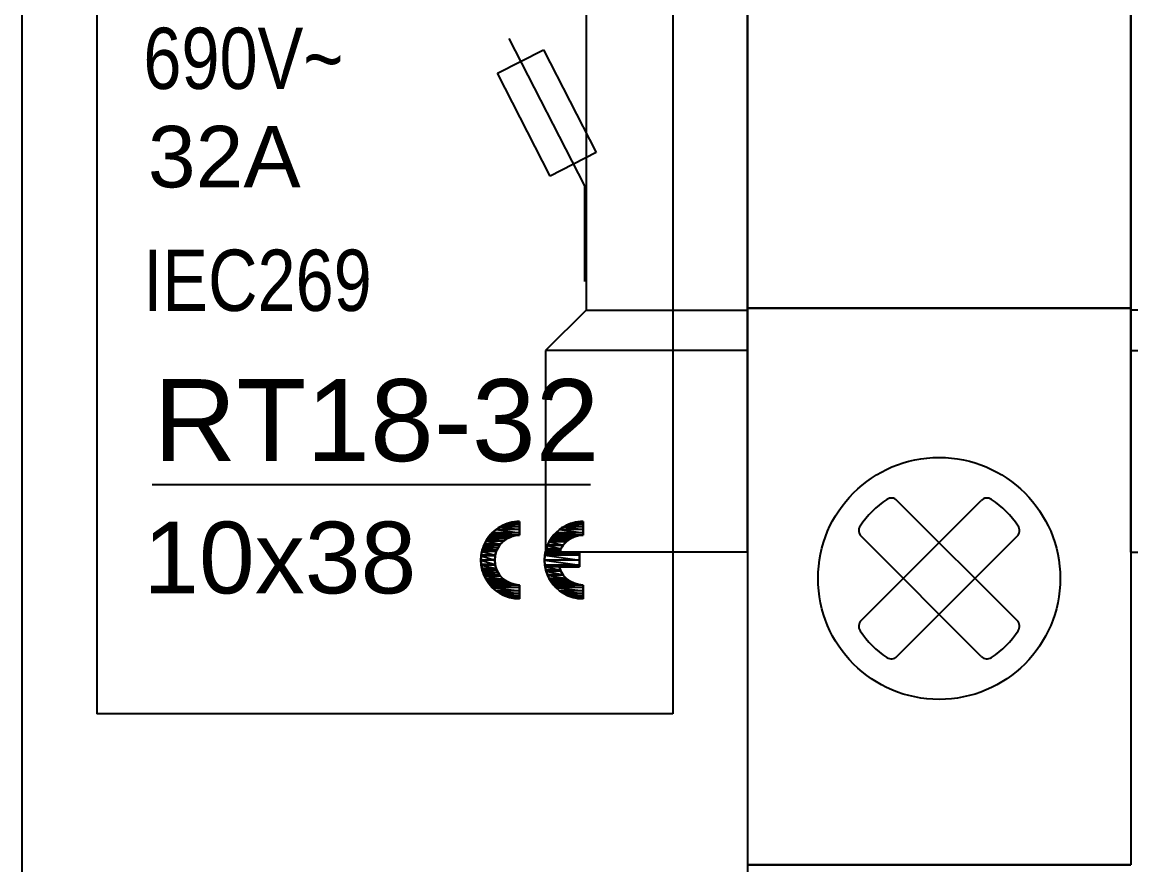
# Model space of a CAD drawing. Header units: millimetres. Extents: x 173893 to 258446, y -176540 to -123824.
# Drawn here: x 197168.54 to 197196.01, y -139303.43 to -139282.55 of the extents above; entities that cross this region are included whole.
import ezdxf

# ---------------------------------------------------------------- set-up
doc = ezdxf.new("R2010")
doc.units = ezdxf.units.MM
doc.header["$LTSCALE"] = 3
doc.layers.add('1', color=3, linetype='Continuous')
doc.layers.add('DUT', color=7, linetype='Continuous')
doc.styles.add('Arial', font='arial.ttf')

msp = doc.modelspace()

# ---------------------------------------------------------------- linework, layer by layer
for p, q in [((197168.537, -139320.141), (197168.537, -139240.659)), ((197186.509, -139240.659), (197186.509, -139320.141)), ((197170.385, -139268.301), (197170.385, -139299.688)), ((197184.662, -139268.301), (197184.662, -139299.688)), ((197180.593, -139282.951), (197182.47, -139286.604)), ((197180.316, -139283.813), (197181.456, -139283.228)), ((197181.456, -139283.228), (197182.764, -139285.775)), ((197181.624, -139286.36), (197180.316, -139283.813)), ((197182.764, -139285.775), (197181.624, -139286.36)), ((197182.47, -139286.604), (197182.47, -139288.978)), ((197171.755, -139294.01), (197182.619, -139294.01)), ((197180.613, -139294.957), (197180.553, -139294.975)), ((197180.674, -139294.943), (197180.613, -139294.957)), ((197180.736, -139294.933), (197180.674, -139294.943)), ((197180.799, -139294.926), (197180.736, -139294.933)), ((197180.863, -139294.924), (197180.799, -139294.926)), ((197180.863, -139294.924), (197180.863, -139294.924)), ((197182.187, -139294.957), (197182.127, -139294.975)), ((197182.247, -139294.943), (197182.187, -139294.957)), ((197182.31, -139294.933), (197182.247, -139294.943)), ((197182.373, -139294.926), (197182.31, -139294.933)), ((197182.436, -139294.924), (197182.373, -139294.926)), ((197182.436, -139294.924), (197182.436, -139294.924)), ((197180.188, -139295.203), (197180.145, -139295.248)), ((197180.233, -139295.16), (197180.188, -139295.203)), ((197180.281, -139295.121), (197180.233, -139295.16)), ((197180.332, -139295.085), (197180.281, -139295.121)), ((197180.384, -139295.052), (197180.332, -139295.085)), ((197180.439, -139295.023), (197180.384, -139295.052)), ((197180.495, -139294.997), (197180.439, -139295.023)), ((197180.553, -139294.975), (197180.495, -139294.997)), ((197181.761, -139295.203), (197181.718, -139295.248)), ((197181.807, -139295.16), (197181.761, -139295.203)), ((197181.855, -139295.121), (197181.807, -139295.16)), ((197181.905, -139295.085), (197181.855, -139295.121)), ((197181.958, -139295.052), (197181.905, -139295.085)), ((197182.012, -139295.023), (197181.958, -139295.052)), ((197182.069, -139294.997), (197182.012, -139295.023)), ((197182.127, -139294.975), (197182.069, -139294.997)), ((197180.004, -139295.459), (197179.978, -139295.517)), ((197180.034, -139295.403), (197180.004, -139295.459)), ((197180.068, -139295.348), (197180.034, -139295.403)), ((197180.034, -139295.403), (197180.034, -139295.403)), ((197180.105, -139295.297), (197180.068, -139295.348)), ((197180.145, -139295.248), (197180.105, -139295.297)), ((197180.374, -139295.505), (197180.351, -139295.538)), ((197180.4, -139295.473), (197180.374, -139295.505)), ((197180.428, -139295.444), (197180.4, -139295.473)), ((197180.457, -139295.417), (197180.428, -139295.444)), ((197180.488, -139295.391), (197180.457, -139295.417)), ((197180.521, -139295.368), (197180.488, -139295.391)), ((197180.555, -139295.347), (197180.521, -139295.368)), ((197180.59, -139295.328), (197180.555, -139295.347)), ((197180.626, -139295.312), (197180.59, -139295.328)), ((197180.664, -139295.297), (197180.626, -139295.312)), ((197180.702, -139295.286), (197180.664, -139295.297)), ((197180.741, -139295.276), (197180.702, -139295.286)), ((197180.781, -139295.27), (197180.741, -139295.276)), ((197180.822, -139295.266), (197180.781, -139295.27)), ((197180.863, -139295.264), (197180.822, -139295.266)), ((197180.863, -139295.264), (197180.863, -139295.264)), ((197181.578, -139295.459), (197181.551, -139295.517)), ((197181.608, -139295.403), (197181.578, -139295.459)), ((197181.641, -139295.348), (197181.608, -139295.403)), ((197181.608, -139295.403), (197181.608, -139295.403)), ((197181.678, -139295.297), (197181.641, -139295.348)), ((197181.718, -139295.248), (197181.678, -139295.297)), ((197181.959, -139295.49), (197181.93, -139295.53)), ((197181.992, -139295.453), (197181.959, -139295.49)), ((197182.027, -139295.419), (197181.992, -139295.453)), ((197182.065, -139295.389), (197182.027, -139295.419)), ((197182.105, -139295.361), (197182.065, -139295.389)), ((197182.148, -139295.336), (197182.105, -139295.361)), ((197182.192, -139295.315), (197182.148, -139295.336)), ((197182.238, -139295.297), (197182.192, -139295.315)), ((197182.286, -139295.283), (197182.238, -139295.297)), ((197182.335, -139295.273), (197182.286, -139295.283)), ((197182.385, -139295.266), (197182.335, -139295.273)), ((197182.436, -139295.264), (197182.385, -139295.266)), ((197182.436, -139295.264), (197182.436, -139295.264)), ((197179.914, -139295.757), (197179.908, -139295.819)), ((197179.924, -139295.696), (197179.914, -139295.757)), ((197179.938, -139295.635), (197179.924, -139295.696)), ((197179.956, -139295.575), (197179.938, -139295.635)), ((197179.978, -139295.517), (197179.956, -139295.575)), ((197180.258, -139295.762), (197180.251, -139295.801)), ((197180.267, -139295.723), (197180.258, -139295.762)), ((197180.278, -139295.684), (197180.267, -139295.723)), ((197180.293, -139295.646), (197180.278, -139295.684)), ((197180.309, -139295.609), (197180.293, -139295.646)), ((197180.329, -139295.573), (197180.309, -139295.609)), ((197180.351, -139295.538), (197180.329, -139295.573)), ((197180.329, -139295.573), (197180.329, -139295.573)), ((197181.487, -139295.757), (197181.481, -139295.819)), ((197181.497, -139295.696), (197181.487, -139295.757)), ((197181.511, -139295.635), (197181.497, -139295.696)), ((197181.529, -139295.575), (197181.511, -139295.635)), ((197181.551, -139295.517), (197181.529, -139295.575)), ((197181.86, -139295.662), (197181.844, -139295.711)), ((197181.844, -139295.711), (197182.351, -139295.711)), ((197181.88, -139295.616), (197181.86, -139295.662)), ((197181.903, -139295.571), (197181.88, -139295.616)), ((197181.93, -139295.53), (197181.903, -139295.571)), ((197182.351, -139295.711), (197182.351, -139296.051)), ((197179.908, -139295.819), (197179.906, -139295.881)), ((197179.906, -139295.881), (197179.908, -139295.943)), ((197179.908, -139295.943), (197179.914, -139296.005)), ((197179.914, -139296.005), (197179.924, -139296.066)), ((197180.248, -139295.841), (197180.246, -139295.881)), ((197180.246, -139295.881), (197180.248, -139295.921)), ((197180.251, -139295.801), (197180.248, -139295.841)), ((197180.248, -139295.921), (197180.251, -139295.961)), ((197180.251, -139295.961), (197180.258, -139296)), ((197180.258, -139296), (197180.267, -139296.039)), ((197180.267, -139296.039), (197180.278, -139296.078)), ((197181.481, -139295.819), (197181.48, -139295.881)), ((197181.48, -139295.881), (197181.481, -139295.943)), ((197181.481, -139295.943), (197181.487, -139296.005)), ((197181.487, -139296.005), (197181.497, -139296.066)), ((197181.844, -139296.051), (197182.351, -139296.051)), ((197181.844, -139296.051), (197181.844, -139296.051)), ((197181.844, -139296.051), (197181.86, -139296.1)), ((197179.924, -139296.066), (197179.938, -139296.127)), ((197179.938, -139296.127), (197179.956, -139296.186)), ((197179.956, -139296.186), (197179.978, -139296.245)), ((197179.978, -139296.245), (197180.004, -139296.303)), ((197180.004, -139296.303), (197180.034, -139296.36)), ((197180.278, -139296.078), (197180.293, -139296.116)), ((197180.293, -139296.116), (197180.309, -139296.153)), ((197180.309, -139296.153), (197180.329, -139296.189)), ((197180.329, -139296.189), (197180.329, -139296.189)), ((197180.329, -139296.189), (197180.351, -139296.224)), ((197180.351, -139296.224), (197180.374, -139296.257)), ((197180.374, -139296.257), (197180.4, -139296.288)), ((197180.4, -139296.288), (197180.428, -139296.318)), ((197180.428, -139296.318), (197180.457, -139296.345)), ((197181.497, -139296.066), (197181.511, -139296.127)), ((197181.511, -139296.127), (197181.529, -139296.186)), ((197181.529, -139296.186), (197181.551, -139296.245)), ((197181.551, -139296.245), (197181.578, -139296.303)), ((197181.578, -139296.303), (197181.608, -139296.36)), ((197181.86, -139296.1), (197181.88, -139296.146)), ((197181.88, -139296.146), (197181.903, -139296.19)), ((197181.903, -139296.19), (197181.93, -139296.232)), ((197181.93, -139296.232), (197181.959, -139296.272)), ((197181.959, -139296.272), (197181.992, -139296.309)), ((197181.992, -139296.309), (197182.027, -139296.342)), ((197180.034, -139296.36), (197180.034, -139296.36)), ((197180.034, -139296.36), (197180.068, -139296.414)), ((197180.068, -139296.414), (197180.105, -139296.465)), ((197180.105, -139296.465), (197180.145, -139296.514)), ((197180.145, -139296.514), (197180.188, -139296.559)), ((197180.188, -139296.559), (197180.233, -139296.601)), ((197180.233, -139296.601), (197180.281, -139296.641)), ((197180.457, -139296.345), (197180.488, -139296.371)), ((197180.488, -139296.371), (197180.521, -139296.394)), ((197180.521, -139296.394), (197180.555, -139296.415)), ((197180.555, -139296.415), (197180.59, -139296.434)), ((197180.59, -139296.434), (197180.626, -139296.45)), ((197180.626, -139296.45), (197180.664, -139296.464)), ((197180.664, -139296.464), (197180.702, -139296.476)), ((197180.702, -139296.476), (197180.741, -139296.485)), ((197180.741, -139296.485), (197180.781, -139296.492)), ((197180.781, -139296.492), (197180.822, -139296.496)), ((197180.822, -139296.496), (197180.863, -139296.498)), ((197181.608, -139296.36), (197181.608, -139296.36)), ((197181.608, -139296.36), (197181.641, -139296.414)), ((197181.641, -139296.414), (197181.678, -139296.465)), ((197181.678, -139296.465), (197181.718, -139296.514)), ((197181.718, -139296.514), (197181.761, -139296.559)), ((197181.761, -139296.559), (197181.807, -139296.601)), ((197181.807, -139296.601), (197181.855, -139296.641)), ((197182.027, -139296.342), (197182.065, -139296.374)), ((197182.065, -139296.374), (197182.105, -139296.401)), ((197182.105, -139296.401), (197182.148, -139296.426)), ((197182.148, -139296.426), (197182.192, -139296.447)), ((197182.192, -139296.447), (197182.238, -139296.465)), ((197182.238, -139296.465), (197182.286, -139296.479)), ((197182.286, -139296.479), (197182.335, -139296.489)), ((197182.335, -139296.489), (197182.385, -139296.496)), ((197182.385, -139296.496), (197182.436, -139296.498)), ((197180.281, -139296.641), (197180.332, -139296.677)), ((197180.332, -139296.677), (197180.384, -139296.71)), ((197180.384, -139296.71), (197180.439, -139296.739)), ((197180.439, -139296.739), (197180.495, -139296.765)), ((197180.495, -139296.765), (197180.553, -139296.786)), ((197180.553, -139296.786), (197180.613, -139296.805)), ((197180.613, -139296.805), (197180.674, -139296.819)), ((197180.674, -139296.819), (197180.736, -139296.829)), ((197180.736, -139296.829), (197180.799, -139296.836)), ((197180.799, -139296.836), (197180.863, -139296.838)), ((197181.855, -139296.641), (197181.905, -139296.677)), ((197181.905, -139296.677), (197181.958, -139296.71)), ((197181.958, -139296.71), (197182.012, -139296.739)), ((197182.012, -139296.739), (197182.069, -139296.765)), ((197182.069, -139296.765), (197182.127, -139296.786)), ((197182.127, -139296.786), (197182.187, -139296.805)), ((197182.187, -139296.805), (197182.247, -139296.819)), ((197182.247, -139296.819), (197182.31, -139296.829)), ((197182.31, -139296.829), (197182.373, -139296.836)), ((197182.373, -139296.836), (197182.436, -139296.838)), ((197184.662, -139299.688), (197170.385, -139299.688))]:
    msp.add_line(p, q)
at = {"color": 251}
for p, q in [((197180.497, -139294.997), (197180.615, -139294.957)), ((197180.615, -139294.957), (197180.497, -139294.997)), ((197180.615, -139294.957), (197180.738, -139294.932)), ((197180.738, -139294.932), (197180.615, -139294.957)), ((197180.863, -139294.957), (197180.615, -139294.957)), ((197180.615, -139294.957), (197180.863, -139294.997)), ((197180.615, -139294.957), (197180.863, -139294.997)), ((197180.863, -139294.957), (197180.615, -139294.957)), ((197180.738, -139294.932), (197180.863, -139294.924)), ((197180.863, -139294.924), (197180.738, -139294.932)), ((197180.863, -139294.932), (197180.738, -139294.932)), ((197180.738, -139294.932), (197180.863, -139294.957)), ((197180.738, -139294.932), (197180.863, -139294.957)), ((197180.863, -139294.932), (197180.738, -139294.932)), ((197180.863, -139294.924), (197180.863, -139294.932)), ((197180.863, -139294.932), (197180.863, -139294.924)), ((197180.863, -139294.957), (197180.863, -139294.932)), ((197180.863, -139294.932), (197180.863, -139294.957)), ((197180.863, -139294.997), (197180.863, -139294.957)), ((197180.863, -139294.957), (197180.863, -139294.997)), ((197182.07, -139294.997), (197182.189, -139294.957)), ((197182.189, -139294.957), (197182.07, -139294.997)), ((197182.189, -139294.957), (197182.312, -139294.932)), ((197182.312, -139294.932), (197182.189, -139294.957)), ((197182.436, -139294.957), (197182.189, -139294.957)), ((197182.189, -139294.957), (197182.436, -139294.997)), ((197182.189, -139294.957), (197182.436, -139294.997)), ((197182.436, -139294.957), (197182.189, -139294.957)), ((197182.312, -139294.932), (197182.436, -139294.924)), ((197182.436, -139294.924), (197182.312, -139294.932)), ((197182.436, -139294.932), (197182.312, -139294.932)), ((197182.312, -139294.932), (197182.436, -139294.957)), ((197182.312, -139294.932), (197182.436, -139294.957)), ((197182.436, -139294.932), (197182.312, -139294.932)), ((197182.436, -139294.924), (197182.436, -139294.932)), ((197182.436, -139294.932), (197182.436, -139294.924)), ((197182.436, -139294.957), (197182.436, -139294.932)), ((197182.436, -139294.932), (197182.436, -139294.957)), ((197182.436, -139294.997), (197182.436, -139294.957)), ((197182.436, -139294.957), (197182.436, -139294.997)), ((197180.134, -139295.264), (197180.186, -139295.205)), ((197180.186, -139295.205), (197180.134, -139295.264)), ((197180.186, -139295.205), (197180.281, -139295.122)), ((197180.281, -139295.122), (197180.186, -139295.205)), ((197180.863, -139295.205), (197180.186, -139295.205)), ((197180.186, -139295.205), (197180.863, -139295.264)), ((197180.186, -139295.205), (197180.863, -139295.264)), ((197180.863, -139295.205), (197180.186, -139295.205)), ((197180.281, -139295.122), (197180.385, -139295.052)), ((197180.385, -139295.052), (197180.281, -139295.122)), ((197180.863, -139295.122), (197180.281, -139295.122)), ((197180.281, -139295.122), (197180.863, -139295.205)), ((197180.281, -139295.122), (197180.863, -139295.205)), ((197180.863, -139295.122), (197180.281, -139295.122)), ((197180.385, -139295.052), (197180.497, -139294.997)), ((197180.497, -139294.997), (197180.385, -139295.052)), ((197180.863, -139295.052), (197180.385, -139295.052)), ((197180.385, -139295.052), (197180.863, -139295.122)), ((197180.385, -139295.052), (197180.863, -139295.122)), ((197180.863, -139295.052), (197180.385, -139295.052)), ((197180.863, -139294.997), (197180.497, -139294.997)), ((197180.497, -139294.997), (197180.863, -139295.052)), ((197180.497, -139294.997), (197180.863, -139295.052)), ((197180.863, -139294.997), (197180.497, -139294.997)), ((197180.863, -139295.052), (197180.863, -139294.997)), ((197180.863, -139294.997), (197180.863, -139295.052)), ((197180.863, -139295.122), (197180.863, -139295.052)), ((197180.863, -139295.052), (197180.863, -139295.122)), ((197180.863, -139295.205), (197180.863, -139295.122)), ((197180.863, -139295.122), (197180.863, -139295.205)), ((197180.863, -139295.264), (197180.863, -139295.205)), ((197180.863, -139295.205), (197180.863, -139295.264)), ((197181.707, -139295.264), (197181.76, -139295.205)), ((197181.76, -139295.205), (197181.707, -139295.264)), ((197181.76, -139295.205), (197181.854, -139295.122)), ((197181.854, -139295.122), (197181.76, -139295.205)), ((197182.436, -139295.205), (197181.76, -139295.205)), ((197181.76, -139295.205), (197182.436, -139295.264)), ((197181.76, -139295.205), (197182.436, -139295.264)), ((197182.436, -139295.205), (197181.76, -139295.205)), ((197181.854, -139295.122), (197181.958, -139295.052)), ((197181.958, -139295.052), (197181.854, -139295.122)), ((197182.436, -139295.122), (197181.854, -139295.122)), ((197181.854, -139295.122), (197182.436, -139295.205)), ((197181.854, -139295.122), (197182.436, -139295.205)), ((197182.436, -139295.122), (197181.854, -139295.122)), ((197181.958, -139295.052), (197182.07, -139294.997)), ((197182.07, -139294.997), (197181.958, -139295.052)), ((197182.436, -139295.052), (197181.958, -139295.052)), ((197181.958, -139295.052), (197182.436, -139295.122)), ((197181.958, -139295.052), (197182.436, -139295.122)), ((197182.436, -139295.052), (197181.958, -139295.052)), ((197182.436, -139294.997), (197182.07, -139294.997)), ((197182.07, -139294.997), (197182.436, -139295.052)), ((197182.07, -139294.997), (197182.436, -139295.052)), ((197182.436, -139294.997), (197182.07, -139294.997)), ((197182.436, -139295.052), (197182.436, -139294.997)), ((197182.436, -139294.997), (197182.436, -139295.052)), ((197182.436, -139295.122), (197182.436, -139295.052)), ((197182.436, -139295.052), (197182.436, -139295.122)), ((197182.436, -139295.205), (197182.436, -139295.122)), ((197182.436, -139295.122), (197182.436, -139295.205)), ((197182.436, -139295.264), (197182.436, -139295.205)), ((197182.436, -139295.205), (197182.436, -139295.264)), ((197179.979, -139295.515), (197179.994, -139295.485)), ((197179.994, -139295.485), (197179.979, -139295.515)), ((197179.994, -139295.485), (197180.031, -139295.409)), ((197180.031, -139295.409), (197179.994, -139295.485)), ((197180.391, -139295.485), (197179.994, -139295.485)), ((197179.994, -139295.485), (197180.369, -139295.515)), ((197179.994, -139295.485), (197180.369, -139295.515)), ((197180.391, -139295.485), (197179.994, -139295.485)), ((197180.031, -139295.409), (197180.034, -139295.403)), ((197180.034, -139295.403), (197180.031, -139295.409)), ((197180.467, -139295.409), (197180.031, -139295.409)), ((197180.031, -139295.409), (197180.391, -139295.485)), ((197180.031, -139295.409), (197180.391, -139295.485)), ((197180.467, -139295.409), (197180.031, -139295.409)), ((197180.034, -139295.403), (197180.072, -139295.347)), ((197180.072, -139295.347), (197180.034, -139295.403)), ((197180.475, -139295.403), (197180.034, -139295.403)), ((197180.034, -139295.403), (197180.467, -139295.409)), ((197180.034, -139295.403), (197180.467, -139295.409)), ((197180.475, -139295.403), (197180.034, -139295.403)), ((197180.072, -139295.347), (197180.102, -139295.302)), ((197180.102, -139295.302), (197180.072, -139295.347)), ((197180.555, -139295.347), (197180.072, -139295.347)), ((197180.072, -139295.347), (197180.475, -139295.403)), ((197180.072, -139295.347), (197180.475, -139295.403)), ((197180.555, -139295.347), (197180.072, -139295.347)), ((197180.102, -139295.302), (197180.104, -139295.299)), ((197180.104, -139295.299), (197180.102, -139295.302)), ((197180.652, -139295.302), (197180.102, -139295.302)), ((197180.102, -139295.302), (197180.555, -139295.347)), ((197180.102, -139295.302), (197180.555, -139295.347)), ((197180.652, -139295.302), (197180.102, -139295.302)), ((197180.104, -139295.299), (197180.126, -139295.274)), ((197180.126, -139295.274), (197180.104, -139295.299)), ((197180.663, -139295.299), (197180.104, -139295.299)), ((197180.104, -139295.299), (197180.652, -139295.302)), ((197180.104, -139295.299), (197180.652, -139295.302)), ((197180.663, -139295.299), (197180.104, -139295.299)), ((197180.126, -139295.274), (197180.134, -139295.264)), ((197180.134, -139295.264), (197180.126, -139295.274)), ((197180.756, -139295.274), (197180.126, -139295.274)), ((197180.126, -139295.274), (197180.663, -139295.299)), ((197180.126, -139295.274), (197180.663, -139295.299)), ((197180.756, -139295.274), (197180.126, -139295.274)), ((197180.863, -139295.264), (197180.134, -139295.264)), ((197180.134, -139295.264), (197180.756, -139295.274)), ((197180.134, -139295.264), (197180.756, -139295.274)), ((197180.863, -139295.264), (197180.134, -139295.264)), ((197180.369, -139295.515), (197180.391, -139295.485)), ((197180.391, -139295.485), (197180.369, -139295.515)), ((197180.391, -139295.485), (197180.467, -139295.409)), ((197180.467, -139295.409), (197180.391, -139295.485)), ((197180.467, -139295.409), (197180.475, -139295.403)), ((197180.475, -139295.403), (197180.467, -139295.409)), ((197180.475, -139295.403), (197180.555, -139295.347)), ((197180.555, -139295.347), (197180.475, -139295.403)), ((197180.555, -139295.347), (197180.652, -139295.302)), ((197180.652, -139295.302), (197180.555, -139295.347)), ((197180.652, -139295.302), (197180.663, -139295.299)), ((197180.663, -139295.299), (197180.652, -139295.302)), ((197180.663, -139295.299), (197180.756, -139295.274)), ((197180.756, -139295.274), (197180.663, -139295.299)), ((197180.756, -139295.274), (197180.863, -139295.264)), ((197180.863, -139295.264), (197180.756, -139295.274)), ((197181.552, -139295.515), (197181.556, -139295.509)), ((197181.556, -139295.509), (197181.552, -139295.515)), ((197181.556, -139295.509), (197181.597, -139295.425)), ((197181.597, -139295.425), (197181.556, -139295.509)), ((197181.945, -139295.509), (197181.556, -139295.509)), ((197181.556, -139295.509), (197181.941, -139295.515)), ((197181.556, -139295.509), (197181.941, -139295.515)), ((197181.945, -139295.509), (197181.556, -139295.509)), ((197181.597, -139295.425), (197181.608, -139295.403)), ((197181.608, -139295.403), (197181.597, -139295.425)), ((197182.022, -139295.425), (197181.597, -139295.425)), ((197181.597, -139295.425), (197181.945, -139295.509)), ((197181.597, -139295.425), (197181.945, -139295.509)), ((197182.022, -139295.425), (197181.597, -139295.425)), ((197181.608, -139295.403), (197181.639, -139295.357)), ((197181.639, -139295.357), (197181.608, -139295.403)), ((197182.051, -139295.403), (197181.608, -139295.403)), ((197181.608, -139295.403), (197182.022, -139295.425)), ((197181.608, -139295.403), (197182.022, -139295.425)), ((197182.051, -139295.403), (197181.608, -139295.403)), ((197181.639, -139295.357), (197181.672, -139295.306)), ((197181.672, -139295.306), (197181.639, -139295.357)), ((197182.112, -139295.357), (197181.639, -139295.357)), ((197181.639, -139295.357), (197182.051, -139295.403)), ((197181.639, -139295.357), (197182.051, -139295.403)), ((197182.112, -139295.357), (197181.639, -139295.357)), ((197181.672, -139295.306), (197181.677, -139295.299)), ((197181.677, -139295.299), (197181.672, -139295.306)), ((197182.214, -139295.306), (197181.672, -139295.306)), ((197181.672, -139295.306), (197182.112, -139295.357)), ((197181.672, -139295.306), (197182.112, -139295.357)), ((197182.214, -139295.306), (197181.672, -139295.306)), ((197181.677, -139295.299), (197181.698, -139295.275)), ((197181.698, -139295.275), (197181.677, -139295.299)), ((197182.24, -139295.299), (197181.677, -139295.299)), ((197181.677, -139295.299), (197182.214, -139295.306)), ((197181.677, -139295.299), (197182.214, -139295.306)), ((197182.24, -139295.299), (197181.677, -139295.299)), ((197181.698, -139295.275), (197181.707, -139295.264)), ((197181.707, -139295.264), (197181.698, -139295.275)), ((197182.323, -139295.275), (197181.698, -139295.275)), ((197181.698, -139295.275), (197182.24, -139295.299)), ((197181.698, -139295.275), (197182.24, -139295.299)), ((197182.323, -139295.275), (197181.698, -139295.275)), ((197182.436, -139295.264), (197181.707, -139295.264)), ((197181.707, -139295.264), (197182.323, -139295.275)), ((197181.707, -139295.264), (197182.323, -139295.275)), ((197182.436, -139295.264), (197181.707, -139295.264)), ((197181.941, -139295.515), (197181.945, -139295.509)), ((197181.945, -139295.509), (197181.941, -139295.515)), ((197181.945, -139295.509), (197182.022, -139295.425)), ((197182.022, -139295.425), (197181.945, -139295.509)), ((197182.022, -139295.425), (197182.051, -139295.403)), ((197182.051, -139295.403), (197182.022, -139295.425)), ((197182.051, -139295.403), (197182.112, -139295.357)), ((197182.112, -139295.357), (197182.051, -139295.403)), ((197182.112, -139295.357), (197182.214, -139295.306)), ((197182.214, -139295.306), (197182.112, -139295.357)), ((197182.214, -139295.306), (197182.24, -139295.299)), ((197182.24, -139295.299), (197182.214, -139295.306)), ((197182.24, -139295.299), (197182.323, -139295.275)), ((197182.323, -139295.275), (197182.24, -139295.299)), ((197182.323, -139295.275), (197182.436, -139295.264)), ((197182.436, -139295.264), (197182.323, -139295.275)), ((197179.906, -139295.881), (197179.913, -139295.774)), ((197179.913, -139295.774), (197179.906, -139295.881)), ((197179.913, -139295.774), (197179.914, -139295.756)), ((197179.914, -139295.756), (197179.913, -139295.774)), ((197180.256, -139295.774), (197179.913, -139295.774)), ((197179.913, -139295.774), (197180.246, -139295.881)), ((197179.913, -139295.774), (197180.246, -139295.881)), ((197180.256, -139295.774), (197179.913, -139295.774)), ((197179.914, -139295.756), (197179.931, -139295.67)), ((197179.931, -139295.67), (197179.914, -139295.756)), ((197180.26, -139295.756), (197179.914, -139295.756)), ((197179.914, -139295.756), (197180.256, -139295.774)), ((197179.914, -139295.756), (197180.256, -139295.774)), ((197180.26, -139295.756), (197179.914, -139295.756)), ((197179.931, -139295.67), (197179.939, -139295.633)), ((197179.939, -139295.633), (197179.931, -139295.67)), ((197180.284, -139295.67), (197179.931, -139295.67)), ((197179.931, -139295.67), (197180.26, -139295.756)), ((197179.931, -139295.67), (197180.26, -139295.756)), ((197180.284, -139295.67), (197179.931, -139295.67)), ((197179.939, -139295.633), (197179.959, -139295.573)), ((197179.959, -139295.573), (197179.939, -139295.633)), ((197180.301, -139295.633), (197179.939, -139295.633)), ((197179.939, -139295.633), (197180.284, -139295.67)), ((197179.939, -139295.633), (197180.284, -139295.67)), ((197180.301, -139295.633), (197179.939, -139295.633)), ((197179.959, -139295.573), (197179.979, -139295.515)), ((197179.979, -139295.515), (197179.959, -139295.573)), ((197180.329, -139295.573), (197179.959, -139295.573)), ((197179.959, -139295.573), (197180.301, -139295.633)), ((197179.959, -139295.573), (197180.301, -139295.633)), ((197180.329, -139295.573), (197179.959, -139295.573)), ((197180.369, -139295.515), (197179.979, -139295.515)), ((197179.979, -139295.515), (197180.329, -139295.573)), ((197179.979, -139295.515), (197180.329, -139295.573)), ((197180.369, -139295.515), (197179.979, -139295.515)), ((197180.246, -139295.881), (197180.256, -139295.774)), ((197180.256, -139295.774), (197180.246, -139295.881)), ((197180.256, -139295.774), (197180.26, -139295.756)), ((197180.26, -139295.756), (197180.256, -139295.774)), ((197180.26, -139295.756), (197180.284, -139295.67)), ((197180.284, -139295.67), (197180.26, -139295.756)), ((197180.284, -139295.67), (197180.301, -139295.633)), ((197180.301, -139295.633), (197180.284, -139295.67)), ((197180.301, -139295.633), (197180.329, -139295.573)), ((197180.329, -139295.573), (197180.301, -139295.633)), ((197180.329, -139295.573), (197180.369, -139295.515)), ((197180.369, -139295.515), (197180.329, -139295.573)), ((197181.48, -139295.881), (197181.488, -139295.756)), ((197181.488, -139295.756), (197181.48, -139295.881)), ((197181.488, -139295.756), (197181.497, -139295.711)), ((197181.497, -139295.711), (197181.488, -139295.756)), ((197182.351, -139295.756), (197181.488, -139295.756)), ((197181.488, -139295.756), (197182.351, -139295.881)), ((197181.488, -139295.756), (197182.351, -139295.881)), ((197182.351, -139295.756), (197181.488, -139295.756)), ((197181.497, -139295.711), (197181.512, -139295.633)), ((197181.512, -139295.633), (197181.497, -139295.711)), ((197181.844, -139295.711), (197181.497, -139295.711)), ((197181.497, -139295.711), (197182.351, -139295.756)), ((197181.497, -139295.711), (197182.351, -139295.756)), ((197182.351, -139295.711), (197181.497, -139295.711)), ((197181.512, -139295.633), (197181.522, -139295.605)), ((197181.522, -139295.605), (197181.512, -139295.633)), ((197181.874, -139295.633), (197181.512, -139295.633)), ((197181.512, -139295.633), (197181.844, -139295.711)), ((197181.512, -139295.633), (197181.844, -139295.711)), ((197181.874, -139295.633), (197181.512, -139295.633)), ((197181.522, -139295.605), (197181.552, -139295.515)), ((197181.552, -139295.515), (197181.522, -139295.605)), ((197181.885, -139295.605), (197181.522, -139295.605)), ((197181.522, -139295.605), (197181.874, -139295.633)), ((197181.522, -139295.605), (197181.874, -139295.633)), ((197181.885, -139295.605), (197181.522, -139295.605)), ((197181.941, -139295.515), (197181.552, -139295.515)), ((197181.552, -139295.515), (197181.885, -139295.605)), ((197181.552, -139295.515), (197181.885, -139295.605)), ((197181.941, -139295.515), (197181.552, -139295.515)), ((197181.844, -139295.711), (197181.874, -139295.633)), ((197181.874, -139295.633), (197181.844, -139295.711)), ((197181.844, -139295.711), (197182.351, -139295.711)), ((197181.844, -139295.711), (197181.844, -139295.711)), ((197181.844, -139295.711), (197182.351, -139295.711)), ((197181.874, -139295.633), (197181.885, -139295.605)), ((197181.885, -139295.605), (197181.874, -139295.633)), ((197181.885, -139295.605), (197181.941, -139295.515)), ((197181.941, -139295.515), (197181.885, -139295.605)), ((197182.351, -139295.756), (197182.351, -139295.711)), ((197182.351, -139295.711), (197182.351, -139295.756)), ((197182.351, -139295.881), (197182.351, -139295.756)), ((197182.351, -139295.756), (197182.351, -139295.881)), ((197180.246, -139295.881), (197179.906, -139295.881)), ((197179.906, -139295.881), (197180.256, -139295.988)), ((197179.913, -139295.988), (197179.906, -139295.881)), ((197179.906, -139295.881), (197180.256, -139295.988)), ((197180.246, -139295.881), (197179.906, -139295.881)), ((197179.906, -139295.881), (197179.913, -139295.988)), ((197180.256, -139295.988), (197179.913, -139295.988)), ((197179.913, -139295.988), (197180.26, -139296.006)), ((197179.914, -139296.006), (197179.913, -139295.988)), ((197179.913, -139295.988), (197180.26, -139296.006)), ((197180.256, -139295.988), (197179.913, -139295.988)), ((197179.913, -139295.988), (197179.914, -139296.006)), ((197180.26, -139296.006), (197179.914, -139296.006)), ((197179.914, -139296.006), (197180.284, -139296.092)), ((197179.931, -139296.092), (197179.914, -139296.006)), ((197179.914, -139296.006), (197180.284, -139296.092)), ((197180.26, -139296.006), (197179.914, -139296.006)), ((197179.914, -139296.006), (197179.931, -139296.092)), ((197180.256, -139295.988), (197180.246, -139295.881)), ((197180.246, -139295.881), (197180.256, -139295.988)), ((197180.26, -139296.006), (197180.256, -139295.988)), ((197180.256, -139295.988), (197180.26, -139296.006)), ((197180.284, -139296.092), (197180.26, -139296.006)), ((197180.26, -139296.006), (197180.284, -139296.092)), ((197182.351, -139295.881), (197181.48, -139295.881)), ((197181.48, -139295.881), (197182.351, -139296.006)), ((197181.488, -139296.006), (197181.48, -139295.881)), ((197181.48, -139295.881), (197182.351, -139296.006)), ((197182.351, -139295.881), (197181.48, -139295.881)), ((197181.48, -139295.881), (197181.488, -139296.006)), ((197182.351, -139296.006), (197181.488, -139296.006)), ((197181.488, -139296.006), (197182.351, -139296.051)), ((197181.497, -139296.051), (197181.488, -139296.006)), ((197181.488, -139296.006), (197182.351, -139296.051)), ((197182.351, -139296.006), (197181.488, -139296.006)), ((197181.488, -139296.006), (197181.497, -139296.051)), ((197182.351, -139296.051), (197181.497, -139296.051)), ((197181.497, -139296.051), (197181.874, -139296.129)), ((197181.512, -139296.129), (197181.497, -139296.051)), ((197181.497, -139296.051), (197181.874, -139296.129)), ((197181.844, -139296.051), (197181.497, -139296.051)), ((197181.497, -139296.051), (197181.512, -139296.129)), ((197181.844, -139296.051), (197182.351, -139296.051)), ((197181.844, -139296.051), (197181.844, -139296.051)), ((197181.874, -139296.129), (197181.844, -139296.051)), ((197181.844, -139296.051), (197182.351, -139296.051)), ((197181.844, -139296.051), (197181.874, -139296.129)), ((197182.351, -139296.006), (197182.351, -139295.881)), ((197182.351, -139295.881), (197182.351, -139296.006)), ((197182.351, -139296.051), (197182.351, -139296.006)), ((197182.351, -139296.006), (197182.351, -139296.051)), ((197180.284, -139296.092), (197179.931, -139296.092)), ((197179.931, -139296.092), (197180.301, -139296.129)), ((197179.939, -139296.129), (197179.931, -139296.092)), ((197179.931, -139296.092), (197180.301, -139296.129)), ((197180.284, -139296.092), (197179.931, -139296.092)), ((197179.931, -139296.092), (197179.939, -139296.129)), ((197180.301, -139296.129), (197179.939, -139296.129)), ((197179.939, -139296.129), (197180.329, -139296.189)), ((197179.959, -139296.189), (197179.939, -139296.129)), ((197179.939, -139296.129), (197180.329, -139296.189)), ((197180.301, -139296.129), (197179.939, -139296.129)), ((197179.939, -139296.129), (197179.959, -139296.189)), ((197180.329, -139296.189), (197179.959, -139296.189)), ((197179.959, -139296.189), (197180.369, -139296.247)), ((197179.979, -139296.247), (197179.959, -139296.189)), ((197179.959, -139296.189), (197180.369, -139296.247)), ((197180.329, -139296.189), (197179.959, -139296.189)), ((197179.959, -139296.189), (197179.979, -139296.247)), ((197180.369, -139296.247), (197179.979, -139296.247)), ((197179.979, -139296.247), (197180.391, -139296.277)), ((197179.994, -139296.277), (197179.979, -139296.247)), ((197179.979, -139296.247), (197180.391, -139296.277)), ((197180.369, -139296.247), (197179.979, -139296.247)), ((197179.979, -139296.247), (197179.994, -139296.277)), ((197180.391, -139296.277), (197179.994, -139296.277)), ((197179.994, -139296.277), (197180.467, -139296.353)), ((197180.031, -139296.353), (197179.994, -139296.277)), ((197179.994, -139296.277), (197180.467, -139296.353)), ((197180.391, -139296.277), (197179.994, -139296.277)), ((197179.994, -139296.277), (197180.031, -139296.353)), ((197180.301, -139296.129), (197180.284, -139296.092)), ((197180.284, -139296.092), (197180.301, -139296.129)), ((197180.329, -139296.189), (197180.301, -139296.129)), ((197180.301, -139296.129), (197180.329, -139296.189)), ((197180.369, -139296.247), (197180.329, -139296.189)), ((197180.329, -139296.189), (197180.369, -139296.247)), ((197180.391, -139296.277), (197180.369, -139296.247)), ((197180.369, -139296.247), (197180.391, -139296.277)), ((197180.467, -139296.353), (197180.391, -139296.277)), ((197180.391, -139296.277), (197180.467, -139296.353)), ((197181.874, -139296.129), (197181.512, -139296.129)), ((197181.512, -139296.129), (197181.885, -139296.157)), ((197181.522, -139296.157), (197181.512, -139296.129)), ((197181.512, -139296.129), (197181.885, -139296.157)), ((197181.874, -139296.129), (197181.512, -139296.129)), ((197181.512, -139296.129), (197181.522, -139296.157)), ((197181.885, -139296.157), (197181.522, -139296.157)), ((197181.522, -139296.157), (197181.941, -139296.247)), ((197181.552, -139296.247), (197181.522, -139296.157)), ((197181.522, -139296.157), (197181.941, -139296.247)), ((197181.885, -139296.157), (197181.522, -139296.157)), ((197181.522, -139296.157), (197181.552, -139296.247)), ((197181.941, -139296.247), (197181.552, -139296.247)), ((197181.552, -139296.247), (197181.945, -139296.253)), ((197181.556, -139296.253), (197181.552, -139296.247)), ((197181.552, -139296.247), (197181.945, -139296.253)), ((197181.941, -139296.247), (197181.552, -139296.247)), ((197181.552, -139296.247), (197181.556, -139296.253)), ((197181.945, -139296.253), (197181.556, -139296.253)), ((197181.556, -139296.253), (197182.022, -139296.337)), ((197181.597, -139296.337), (197181.556, -139296.253)), ((197181.556, -139296.253), (197182.022, -139296.337)), ((197181.945, -139296.253), (197181.556, -139296.253)), ((197181.556, -139296.253), (197181.597, -139296.337)), ((197181.885, -139296.157), (197181.874, -139296.129)), ((197181.874, -139296.129), (197181.885, -139296.157)), ((197181.941, -139296.247), (197181.885, -139296.157)), ((197181.885, -139296.157), (197181.941, -139296.247)), ((197181.945, -139296.253), (197181.941, -139296.247)), ((197181.941, -139296.247), (197181.945, -139296.253)), ((197182.022, -139296.337), (197181.945, -139296.253)), ((197181.945, -139296.253), (197182.022, -139296.337)), ((197180.467, -139296.353), (197180.031, -139296.353)), ((197180.031, -139296.353), (197180.475, -139296.36)), ((197180.034, -139296.36), (197180.031, -139296.353)), ((197180.031, -139296.353), (197180.475, -139296.36)), ((197180.467, -139296.353), (197180.031, -139296.353)), ((197180.031, -139296.353), (197180.034, -139296.36)), ((197180.475, -139296.36), (197180.034, -139296.36)), ((197180.034, -139296.36), (197180.555, -139296.415)), ((197180.072, -139296.415), (197180.034, -139296.36)), ((197180.034, -139296.36), (197180.555, -139296.415)), ((197180.475, -139296.36), (197180.034, -139296.36)), ((197180.034, -139296.36), (197180.072, -139296.415)), ((197180.555, -139296.415), (197180.072, -139296.415)), ((197180.072, -139296.415), (197180.652, -139296.461)), ((197180.102, -139296.461), (197180.072, -139296.415)), ((197180.072, -139296.415), (197180.652, -139296.461)), ((197180.555, -139296.415), (197180.072, -139296.415)), ((197180.072, -139296.415), (197180.102, -139296.461)), ((197180.652, -139296.461), (197180.102, -139296.461)), ((197180.102, -139296.461), (197180.663, -139296.464)), ((197180.104, -139296.464), (197180.102, -139296.461)), ((197180.102, -139296.461), (197180.663, -139296.464)), ((197180.652, -139296.461), (197180.102, -139296.461)), ((197180.102, -139296.461), (197180.104, -139296.464)), ((197180.663, -139296.464), (197180.104, -139296.464)), ((197180.104, -139296.464), (197180.756, -139296.488)), ((197180.126, -139296.488), (197180.104, -139296.464)), ((197180.104, -139296.464), (197180.756, -139296.488)), ((197180.663, -139296.464), (197180.104, -139296.464)), ((197180.104, -139296.464), (197180.126, -139296.488)), ((197180.756, -139296.488), (197180.126, -139296.488)), ((197180.126, -139296.488), (197180.863, -139296.498)), ((197180.134, -139296.498), (197180.126, -139296.488)), ((197180.126, -139296.488), (197180.863, -139296.498)), ((197180.756, -139296.488), (197180.126, -139296.488)), ((197180.126, -139296.488), (197180.134, -139296.498)), ((197180.863, -139296.498), (197180.134, -139296.498)), ((197180.134, -139296.498), (197180.863, -139296.558)), ((197180.186, -139296.558), (197180.134, -139296.498)), ((197180.134, -139296.498), (197180.863, -139296.558)), ((197180.863, -139296.498), (197180.134, -139296.498)), ((197180.134, -139296.498), (197180.186, -139296.558)), ((197180.863, -139296.558), (197180.186, -139296.558)), ((197180.186, -139296.558), (197180.863, -139296.64)), ((197180.281, -139296.64), (197180.186, -139296.558)), ((197180.186, -139296.558), (197180.863, -139296.64)), ((197180.863, -139296.558), (197180.186, -139296.558)), ((197180.186, -139296.558), (197180.281, -139296.64)), ((197180.475, -139296.36), (197180.467, -139296.353)), ((197180.467, -139296.353), (197180.475, -139296.36)), ((197180.555, -139296.415), (197180.475, -139296.36)), ((197180.475, -139296.36), (197180.555, -139296.415)), ((197180.652, -139296.461), (197180.555, -139296.415)), ((197180.555, -139296.415), (197180.652, -139296.461)), ((197180.663, -139296.464), (197180.652, -139296.461)), ((197180.652, -139296.461), (197180.663, -139296.464)), ((197180.756, -139296.488), (197180.663, -139296.464)), ((197180.663, -139296.464), (197180.756, -139296.488)), ((197180.863, -139296.498), (197180.756, -139296.488)), ((197180.756, -139296.488), (197180.863, -139296.498)), ((197180.863, -139296.558), (197180.863, -139296.498)), ((197180.863, -139296.498), (197180.863, -139296.558)), ((197180.863, -139296.64), (197180.863, -139296.558)), ((197180.863, -139296.558), (197180.863, -139296.64)), ((197182.022, -139296.337), (197181.597, -139296.337)), ((197181.597, -139296.337), (197182.051, -139296.36)), ((197181.608, -139296.36), (197181.597, -139296.337)), ((197181.597, -139296.337), (197182.051, -139296.36)), ((197182.022, -139296.337), (197181.597, -139296.337)), ((197181.597, -139296.337), (197181.608, -139296.36)), ((197182.051, -139296.36), (197181.608, -139296.36)), ((197181.608, -139296.36), (197182.112, -139296.406)), ((197181.639, -139296.406), (197181.608, -139296.36)), ((197181.608, -139296.36), (197182.112, -139296.406)), ((197182.051, -139296.36), (197181.608, -139296.36)), ((197181.608, -139296.36), (197181.639, -139296.406)), ((197182.112, -139296.406), (197181.639, -139296.406)), ((197181.639, -139296.406), (197182.214, -139296.456)), ((197181.672, -139296.456), (197181.639, -139296.406)), ((197181.639, -139296.406), (197182.214, -139296.456)), ((197182.112, -139296.406), (197181.639, -139296.406)), ((197181.639, -139296.406), (197181.672, -139296.456)), ((197182.214, -139296.456), (197181.672, -139296.456)), ((197181.672, -139296.456), (197182.24, -139296.464)), ((197181.677, -139296.464), (197181.672, -139296.456)), ((197181.672, -139296.456), (197182.24, -139296.464)), ((197182.214, -139296.456), (197181.672, -139296.456)), ((197181.672, -139296.456), (197181.677, -139296.464)), ((197182.24, -139296.464), (197181.677, -139296.464)), ((197181.677, -139296.464), (197182.323, -139296.487)), ((197181.698, -139296.487), (197181.677, -139296.464)), ((197181.677, -139296.464), (197182.323, -139296.487)), ((197182.24, -139296.464), (197181.677, -139296.464)), ((197181.677, -139296.464), (197181.698, -139296.487)), ((197182.323, -139296.487), (197181.698, -139296.487)), ((197181.698, -139296.487), (197182.436, -139296.498)), ((197181.707, -139296.498), (197181.698, -139296.487)), ((197181.698, -139296.487), (197182.436, -139296.498)), ((197182.323, -139296.487), (197181.698, -139296.487)), ((197181.698, -139296.487), (197181.707, -139296.498)), ((197182.436, -139296.498), (197181.707, -139296.498)), ((197181.707, -139296.498), (197182.436, -139296.558)), ((197181.76, -139296.558), (197181.707, -139296.498)), ((197181.707, -139296.498), (197182.436, -139296.558)), ((197182.436, -139296.498), (197181.707, -139296.498)), ((197181.707, -139296.498), (197181.76, -139296.558)), ((197182.436, -139296.558), (197181.76, -139296.558)), ((197181.76, -139296.558), (197182.436, -139296.64)), ((197181.854, -139296.64), (197181.76, -139296.558)), ((197181.76, -139296.558), (197182.436, -139296.64)), ((197182.436, -139296.558), (197181.76, -139296.558)), ((197181.76, -139296.558), (197181.854, -139296.64)), ((197182.051, -139296.36), (197182.022, -139296.337)), ((197182.022, -139296.337), (197182.051, -139296.36)), ((197182.112, -139296.406), (197182.051, -139296.36)), ((197182.051, -139296.36), (197182.112, -139296.406)), ((197182.214, -139296.456), (197182.112, -139296.406)), ((197182.112, -139296.406), (197182.214, -139296.456)), ((197182.24, -139296.464), (197182.214, -139296.456)), ((197182.214, -139296.456), (197182.24, -139296.464)), ((197182.323, -139296.487), (197182.24, -139296.464)), ((197182.24, -139296.464), (197182.323, -139296.487)), ((197182.436, -139296.498), (197182.323, -139296.487)), ((197182.323, -139296.487), (197182.436, -139296.498)), ((197182.436, -139296.558), (197182.436, -139296.498)), ((197182.436, -139296.498), (197182.436, -139296.558)), ((197182.436, -139296.64), (197182.436, -139296.558)), ((197182.436, -139296.558), (197182.436, -139296.64)), ((197180.863, -139296.64), (197180.281, -139296.64)), ((197180.281, -139296.64), (197180.863, -139296.71)), ((197180.385, -139296.71), (197180.281, -139296.64)), ((197180.281, -139296.64), (197180.863, -139296.71)), ((197180.863, -139296.64), (197180.281, -139296.64)), ((197180.281, -139296.64), (197180.385, -139296.71)), ((197180.863, -139296.71), (197180.385, -139296.71)), ((197180.385, -139296.71), (197180.863, -139296.765)), ((197180.497, -139296.765), (197180.385, -139296.71)), ((197180.385, -139296.71), (197180.863, -139296.765)), ((197180.863, -139296.71), (197180.385, -139296.71)), ((197180.385, -139296.71), (197180.497, -139296.765)), ((197180.863, -139296.765), (197180.497, -139296.765)), ((197180.497, -139296.765), (197180.863, -139296.805)), ((197180.615, -139296.805), (197180.497, -139296.765)), ((197180.497, -139296.765), (197180.863, -139296.805)), ((197180.863, -139296.765), (197180.497, -139296.765)), ((197180.497, -139296.765), (197180.615, -139296.805)), ((197180.863, -139296.805), (197180.615, -139296.805)), ((197180.615, -139296.805), (197180.863, -139296.83)), ((197180.738, -139296.83), (197180.615, -139296.805)), ((197180.615, -139296.805), (197180.863, -139296.83)), ((197180.863, -139296.805), (197180.615, -139296.805)), ((197180.615, -139296.805), (197180.738, -139296.83)), ((197180.863, -139296.83), (197180.738, -139296.83)), ((197180.738, -139296.83), (197180.863, -139296.838)), ((197180.863, -139296.83), (197180.738, -139296.83)), ((197180.863, -139296.838), (197180.738, -139296.83)), ((197180.863, -139296.71), (197180.863, -139296.64)), ((197180.863, -139296.64), (197180.863, -139296.71)), ((197180.863, -139296.765), (197180.863, -139296.71)), ((197180.863, -139296.71), (197180.863, -139296.765)), ((197180.863, -139296.805), (197180.863, -139296.765)), ((197180.863, -139296.765), (197180.863, -139296.805)), ((197180.863, -139296.83), (197180.863, -139296.805)), ((197180.863, -139296.805), (197180.863, -139296.83)), ((197180.863, -139296.838), (197180.863, -139296.83)), ((197180.863, -139296.83), (197180.863, -139296.838)), ((197182.436, -139296.64), (197181.854, -139296.64)), ((197181.854, -139296.64), (197182.436, -139296.71)), ((197181.958, -139296.71), (197181.854, -139296.64)), ((197181.854, -139296.64), (197182.436, -139296.71)), ((197182.436, -139296.64), (197181.854, -139296.64)), ((197181.854, -139296.64), (197181.958, -139296.71)), ((197182.436, -139296.71), (197181.958, -139296.71)), ((197181.958, -139296.71), (197182.436, -139296.765)), ((197182.07, -139296.765), (197181.958, -139296.71)), ((197181.958, -139296.71), (197182.436, -139296.765)), ((197182.436, -139296.71), (197181.958, -139296.71)), ((197181.958, -139296.71), (197182.07, -139296.765)), ((197182.436, -139296.765), (197182.07, -139296.765)), ((197182.07, -139296.765), (197182.436, -139296.805)), ((197182.189, -139296.805), (197182.07, -139296.765)), ((197182.07, -139296.765), (197182.436, -139296.805)), ((197182.436, -139296.765), (197182.07, -139296.765)), ((197182.07, -139296.765), (197182.189, -139296.805)), ((197182.436, -139296.805), (197182.189, -139296.805)), ((197182.189, -139296.805), (197182.436, -139296.83)), ((197182.312, -139296.83), (197182.189, -139296.805)), ((197182.189, -139296.805), (197182.436, -139296.83)), ((197182.436, -139296.805), (197182.189, -139296.805)), ((197182.189, -139296.805), (197182.312, -139296.83)), ((197182.436, -139296.83), (197182.312, -139296.83)), ((197182.312, -139296.83), (197182.436, -139296.838)), ((197182.436, -139296.83), (197182.312, -139296.83)), ((197182.436, -139296.838), (197182.312, -139296.83)), ((197182.436, -139296.71), (197182.436, -139296.64)), ((197182.436, -139296.64), (197182.436, -139296.71)), ((197182.436, -139296.765), (197182.436, -139296.71)), ((197182.436, -139296.71), (197182.436, -139296.765)), ((197182.436, -139296.805), (197182.436, -139296.765)), ((197182.436, -139296.765), (197182.436, -139296.805)), ((197182.436, -139296.83), (197182.436, -139296.805)), ((197182.436, -139296.805), (197182.436, -139296.83)), ((197182.436, -139296.838), (197182.436, -139296.83)), ((197182.436, -139296.83), (197182.436, -139296.838))]:
    msp.add_line(p, q, dxfattribs=at)
at = {"layer": '1', "color": 7}
for p, q in [((197186.509, -139252.935), (197186.509, -139303.435)), ((197186.509, -139252.935), (197186.509, -139303.435)), ((197196.009, -139252.935), (197196.009, -139303.435)), ((197196.009, -139252.935), (197196.009, -139303.435)), ((197186.509, -139295.685), (197186.509, -139260.685)), ((197196.009, -139295.685), (197196.009, -139260.685)), ((197182.509, -139266.685), (197182.509, -139289.685)), ((197182.509, -139289.685), (197181.509, -139290.685)), ((197182.509, -139289.685), (197186.509, -139289.685)), ((197196.009, -139289.635), (197186.509, -139289.635)), ((197186.509, -139289.635), (197196.009, -139289.635)), ((197200.009, -139289.685), (197196.009, -139289.685)), ((197186.509, -139290.685), (197181.509, -139290.685)), ((197181.509, -139290.685), (197181.509, -139295.685)), ((197196.009, -139290.685), (197201.009, -139290.685)), ((197189.325, -139297.38), (197192.305, -139294.4)), ((197193.194, -139297.38), (197190.214, -139294.4)), ((197192.305, -139298.269), (197189.325, -139295.289)), ((197190.214, -139298.269), (197193.194, -139295.289)), ((197186.509, -139295.685), (197181.509, -139295.685)), ((197196.009, -139295.685), (197201.009, -139295.685)), ((197186.509, -139303.435), (197196.009, -139303.435)), ((197196.009, -139303.435), (197186.509, -139303.435))]:
    msp.add_line(p, q, dxfattribs=at)
msp.add_circle((197191.259, -139296.335), 3, dxfattribs=at)
msp.add_circle((197191.259, -139296.335), 3, dxfattribs=at)
for centre, radius, start, end in [((197191.259, -139296.335), 2.35, 123.5008, 146.4992), ((197190.073, -139294.542), 0.2, 45, 123.5008), ((197192.446, -139294.542), 0.2, 56.4992, 135), ((197191.259, -139296.335), 2.35, 33.5008, 56.4992), ((197189.467, -139295.148), 0.2, 146.4992, 225), ((197193.052, -139295.148), 0.2, 315, 33.5008), ((197189.467, -139297.521), 0.2, 135, 213.5008), ((197193.052, -139297.521), 0.2, 326.4992, 45), ((197191.259, -139296.335), 2.35, 213.5008, 236.4992), ((197191.259, -139296.335), 2.35, 303.5008, 326.4992), ((197190.073, -139298.128), 0.2, 236.4992, 315), ((197192.446, -139298.128), 0.2, 225, 303.5008)]:
    msp.add_arc(centre, radius, start, end, dxfattribs=at)

# ---------------------------------------------------------------- texts
at = {"layer": 'DUT', "color": 251, "style": 'Arial', "oblique": 0, "width": 0.8}
for s, p in [('690V~', (197171.54, -139284.202)), ('IEC269', (197171.54, -139289.704))]:
    msp.add_text(s, height=1.5186, dxfattribs=at).set_placement(p)
at = {"layer": 'DUT', "color": 250, "style": 'Arial', "oblique": 0}
msp.add_text('32A', height=1.524, dxfattribs=at).set_placement((197171.652, -139286.641))
at = {"layer": 'DUT', "color": 251, "style": 'Arial', "oblique": 0}
for s, height, p in [('RT18-32', 2.032, (197171.796, -139293.427)), ('10x38', 1.778, (197171.537, -139296.706))]:
    msp.add_text(s, height=height, dxfattribs=at).set_placement(p)

doc.saveas('drawing.dxf')
